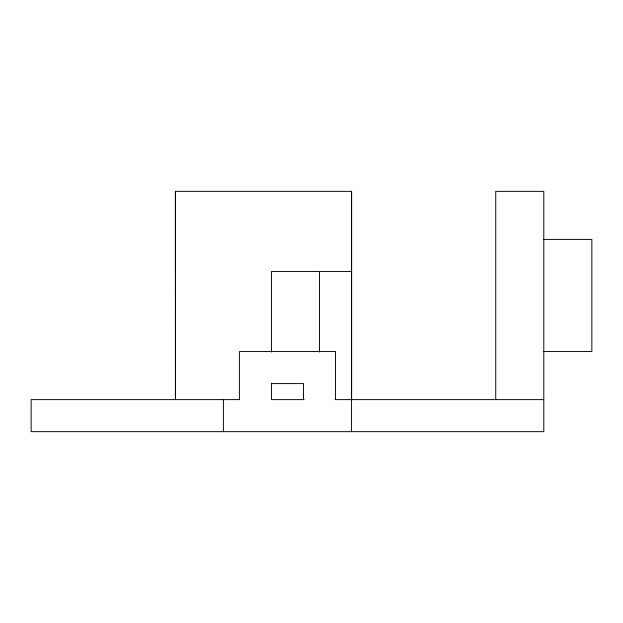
<?xml version="1.0" encoding="UTF-8"?>
<svg xmlns="http://www.w3.org/2000/svg" width="623" height="623" viewBox="0 0 623 623"><rect width="100%" height="100%" fill="white"/><g stroke="black" fill="none" stroke-linecap="round" stroke-linejoin="round"><path stroke-width="0.93" d="M175.445 191.347L175.445 399.608L175.39 191.347L351.613 191.347L351.613 399.608M543.793 239.411L591.85 239.411L591.85 351.551L543.793 351.551M351.551 271.449L271.449 271.449L271.449 352.034M271.449 383.589L303.487 383.589L303.487 399.608M239.45 399.608L31.15 399.608L31.15 431.653L543.793 431.653L543.793 191.347L495.729 191.347L495.729 399.608M304.133 399.608L271.449 399.608L271.449 383.106M335.042 399.608L543.793 399.608M351.551 191.347L351.551 431.653M335.532 399.608L335.532 351.551L239.411 351.551L239.411 399.608M319.513 271.449L319.513 352.034M223.392 399.608L223.392 431.653"/></g></svg>
